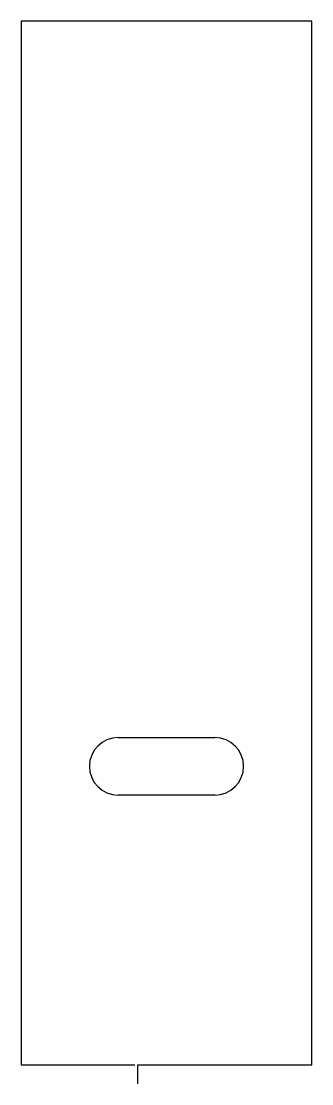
# Model space of a CAD drawing. Extents: x 258 to 333, y 2716 to 2991.
import ezdxf

# ---------------------------------------------------------------- set-up
doc = ezdxf.new("R2010")
doc.units = 0

msp = doc.modelspace()

# ---------------------------------------------------------------- linework, layer by layer
for p, q in [((333.06, 2991.09), (257.94, 2991.09)), ((257.94, 2991.09), (257.94, 2720.76)), ((333.06, 2720.76), (333.06, 2991.09)), ((283, 2805.5), (308, 2805.5)), ((308, 2790.62), (283, 2790.62)), ((257.94, 2720.76), (287.31, 2720.76)), ((288.07, 2715.82), (288.07, 2720.76)), ((288.07, 2720.76), (333.06, 2720.76))]:
    msp.add_line(p, q)
for centre, start, end in [((283, 2798.06), 90, 270), ((308, 2798.06), 0, 90), ((308, 2798.06), 270, 0)]:
    msp.add_arc(centre, 7.44, start, end)

doc.saveas('drawing.dxf')
